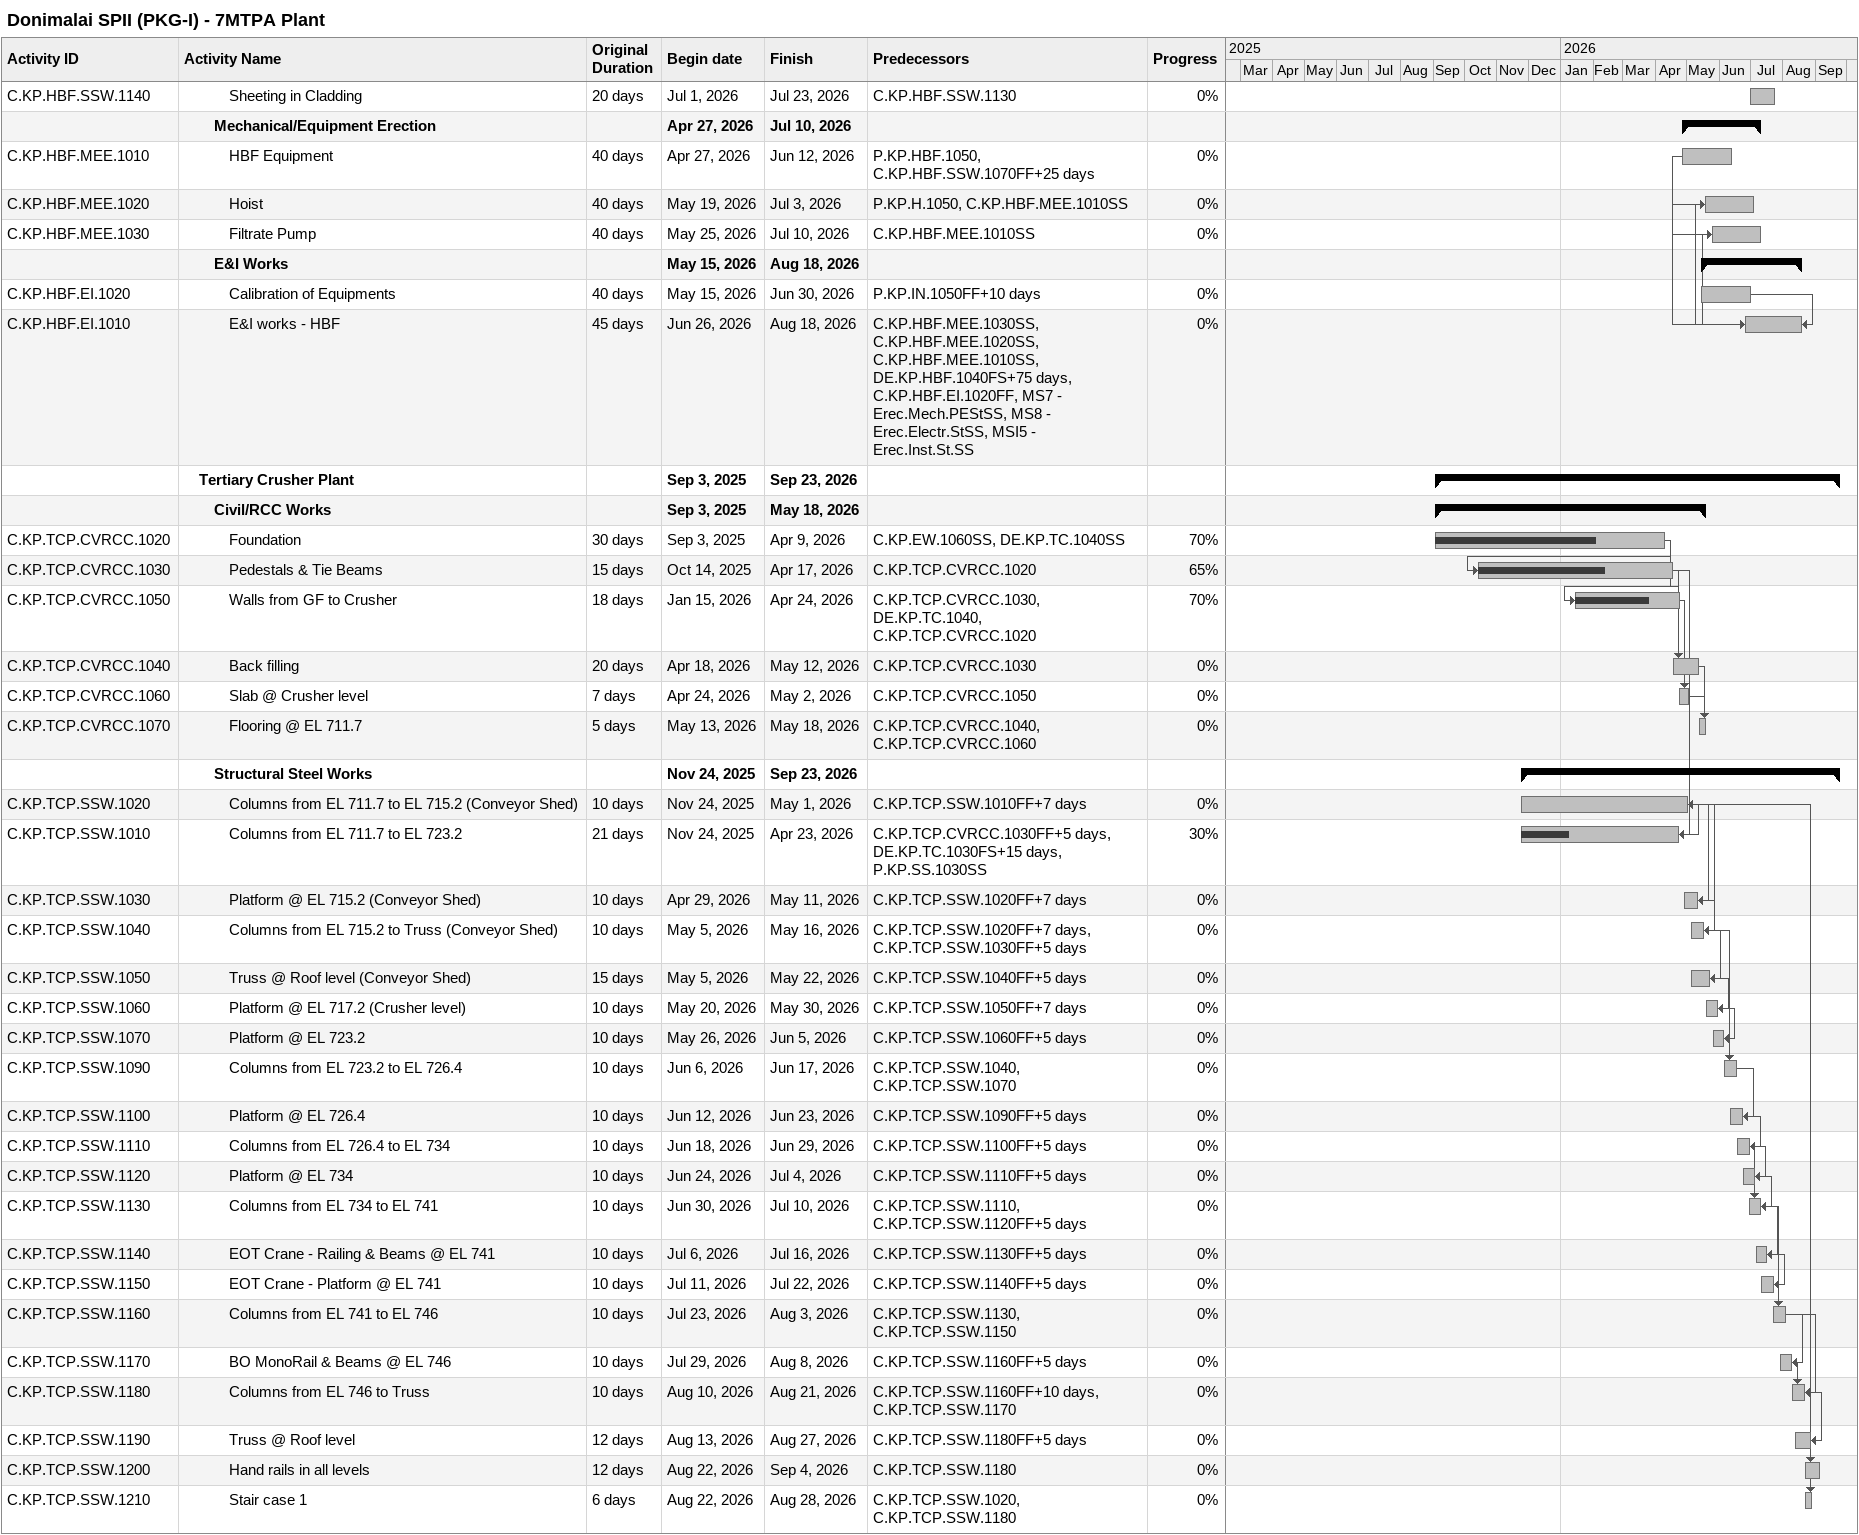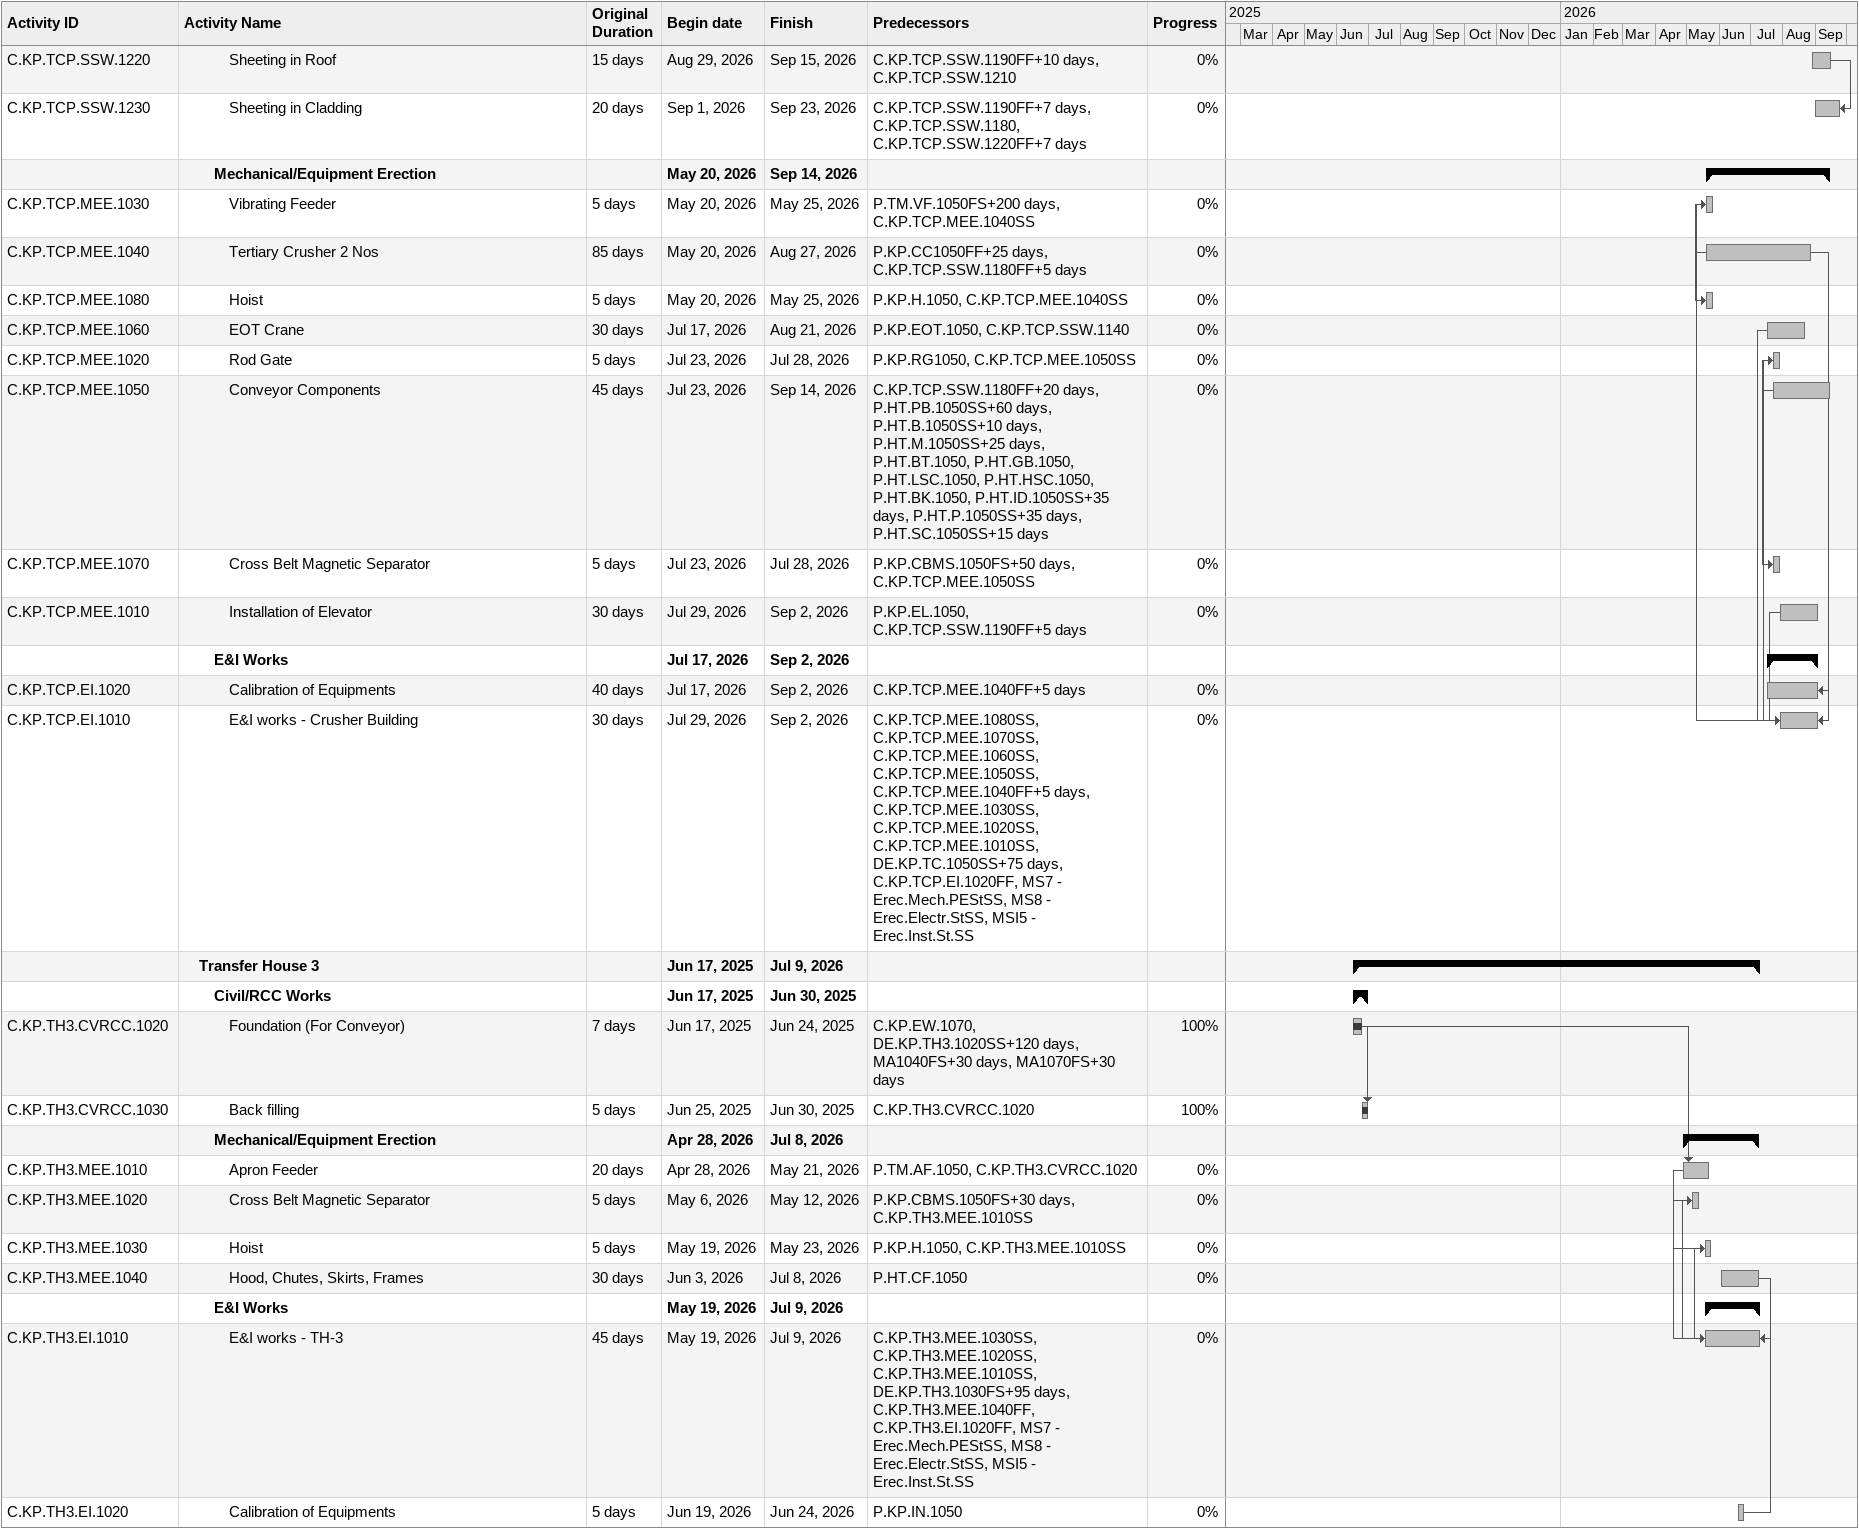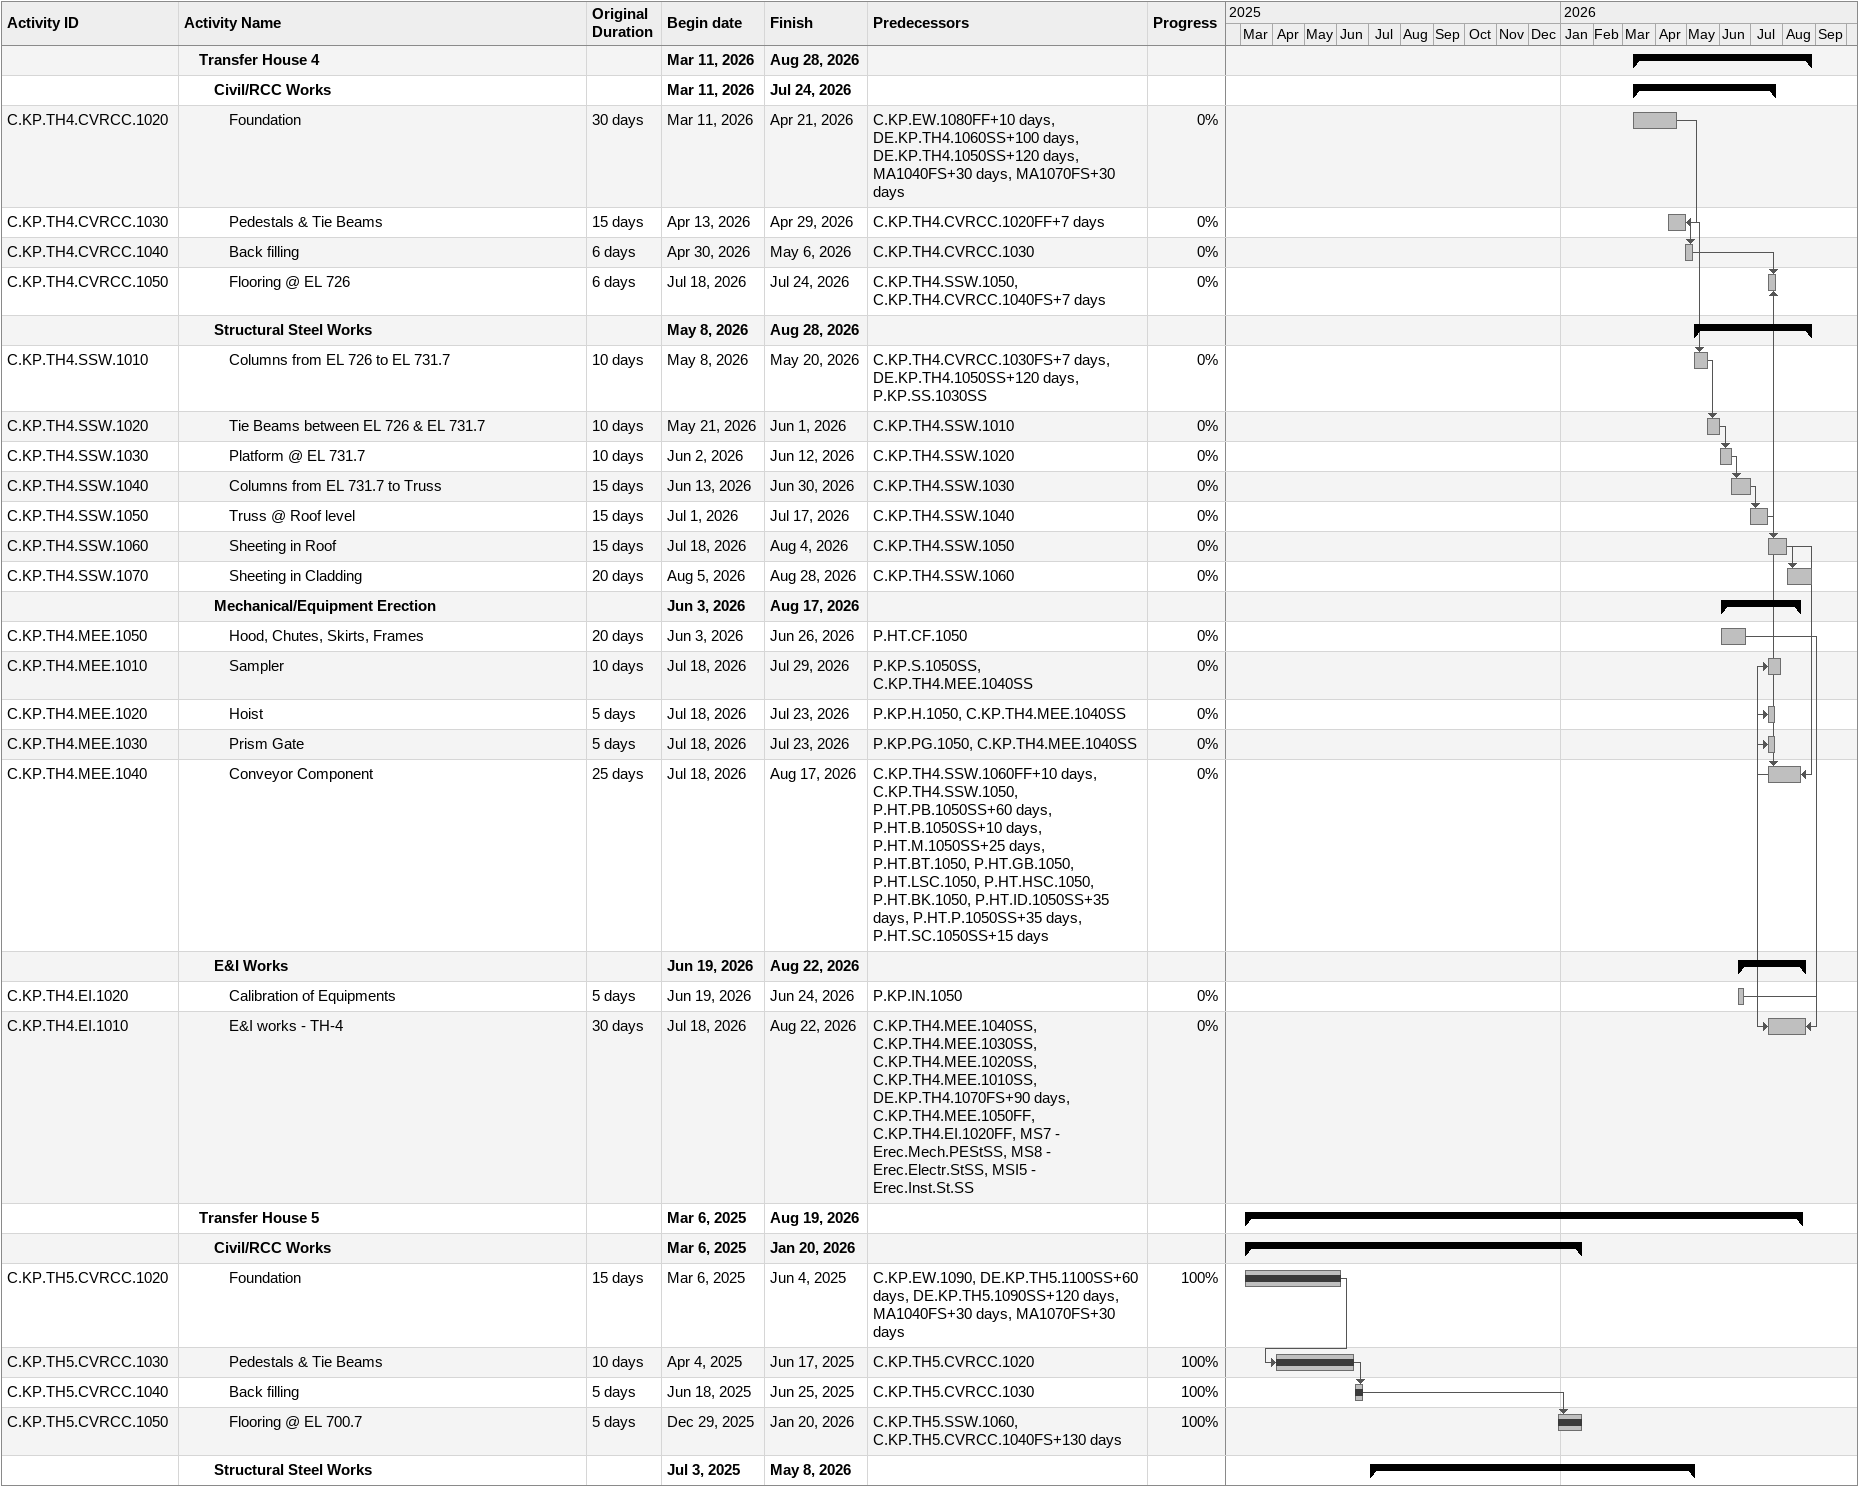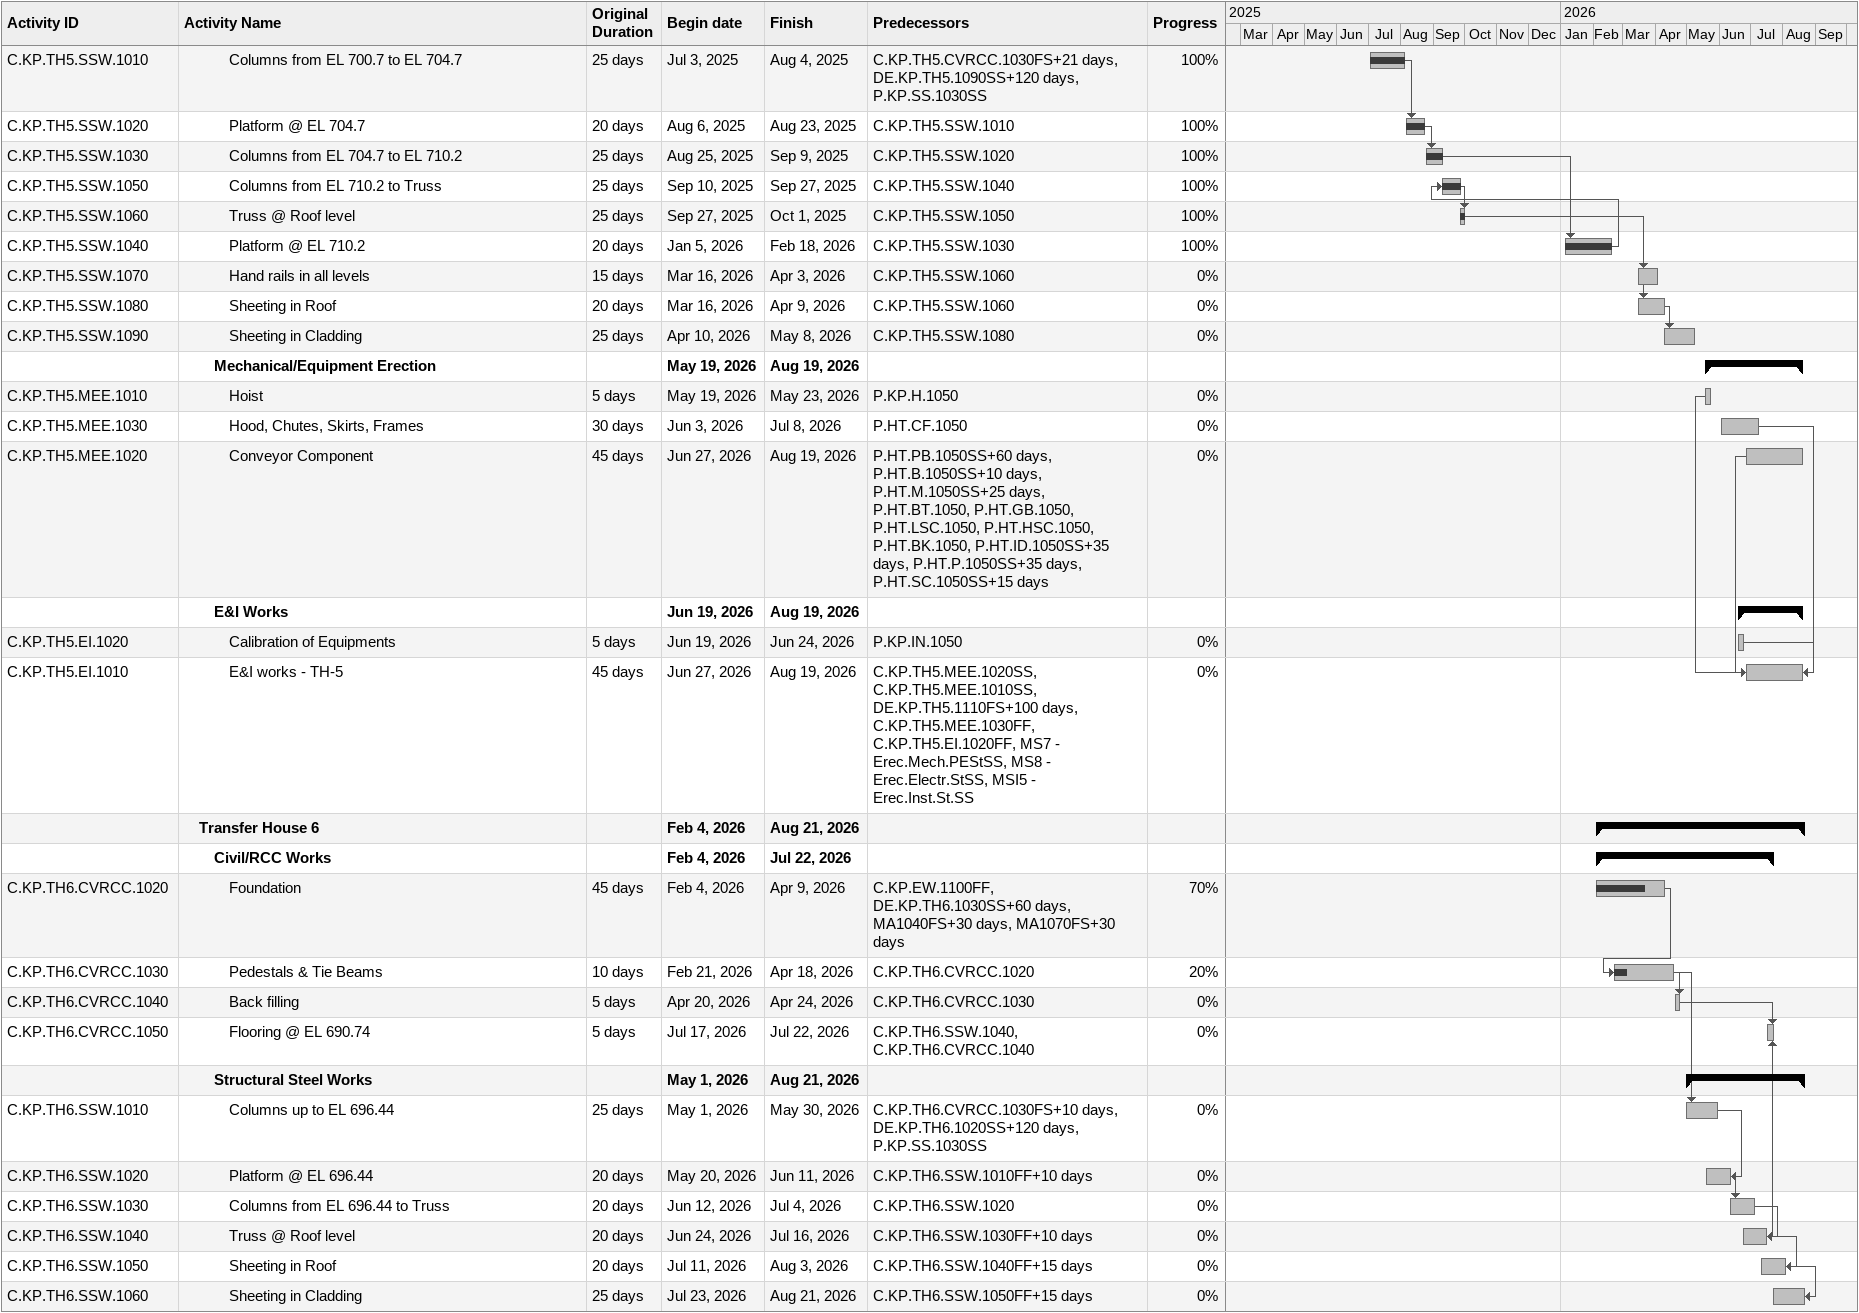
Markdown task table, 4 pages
Donimalai SPII (PKG-I) - 7MTPA Plant

| ID | Level | Task | Original duration | Start | Finish | Predecessors | % complete |
|---|---|---|---|---|---|---|---|
| C.KP.HBF.SSW.1140 | 4 | Sheeting in Cladding | 20d | 2026-07-01 | 2026-07-23 | C.KP.HBF.SSW.1130 | 0 |
|  | 3 | **Mechanical/Equipment Erection** |  | 2026-04-27 | 2026-07-10 |  |  |
| C.KP.HBF.MEE.1010 | 4 | HBF Equipment | 40d | 2026-04-27 | 2026-06-12 | P.KP.HBF.1050, C.KP.HBF.SSW.1070FF+25d | 0 |
| C.KP.HBF.MEE.1020 | 4 | Hoist | 40d | 2026-05-19 | 2026-07-03 | P.KP.H.1050, C.KP.HBF.MEE.1010SS | 0 |
| C.KP.HBF.MEE.1030 | 4 | Filtrate Pump | 40d | 2026-05-25 | 2026-07-10 | C.KP.HBF.MEE.1010SS | 0 |
|  | 3 | **E&I Works** |  | 2026-05-15 | 2026-08-18 |  |  |
| C.KP.HBF.EI.1020 | 4 | Calibration of Equipments | 40d | 2026-05-15 | 2026-06-30 | P.KP.IN.1050FF+10d | 0 |
| C.KP.HBF.EI.1010 | 4 | E&I works - HBF | 45d | 2026-06-26 | 2026-08-18 | C.KP.HBF.MEE.1030SS, C.KP.HBF.MEE.1020SS, C.KP.HBF.MEE.1010SS, DE.KP.HBF.1040FS+75d, C.KP.HBF.EI.1020FF, MS7 - Erec.Mech.PEStSS, MS8 - Erec.Electr.StSS, MSI5 - Erec.Inst.St.SS | 0 |
|  | 2 | **Tertiary Crusher Plant** |  | 2025-09-03 | 2026-09-23 |  |  |
|  | 3 | **Civil/RCC Works** |  | 2025-09-03 | 2026-05-18 |  |  |
| C.KP.TCP.CVRCC.1020 | 4 | Foundation | 30d | 2025-09-03 | 2026-04-09 | C.KP.EW.1060SS, DE.KP.TC.1040SS | 70 |
| C.KP.TCP.CVRCC.1030 | 4 | Pedestals & Tie Beams | 15d | 2025-10-14 | 2026-04-17 | C.KP.TCP.CVRCC.1020 | 65 |
| C.KP.TCP.CVRCC.1050 | 4 | Walls from GF to Crusher | 18d | 2026-01-15 | 2026-04-24 | C.KP.TCP.CVRCC.1030, DE.KP.TC.1040, C.KP.TCP.CVRCC.1020 | 70 |
| C.KP.TCP.CVRCC.1040 | 4 | Back filling | 20d | 2026-04-18 | 2026-05-12 | C.KP.TCP.CVRCC.1030 | 0 |
| C.KP.TCP.CVRCC.1060 | 4 | Slab @ Crusher level | 7d | 2026-04-24 | 2026-05-02 | C.KP.TCP.CVRCC.1050 | 0 |
| C.KP.TCP.CVRCC.1070 | 4 | Flooring @ EL 711.7 | 5d | 2026-05-13 | 2026-05-18 | C.KP.TCP.CVRCC.1040, C.KP.TCP.CVRCC.1060 | 0 |
|  | 3 | **Structural Steel Works** |  | 2025-11-24 | 2026-09-23 |  |  |
| C.KP.TCP.SSW.1020 | 4 | Columns from EL 711.7 to EL 715.2 (Conveyor Shed) | 10d | 2025-11-24 | 2026-05-01 | C.KP.TCP.SSW.1010FF+7d | 0 |
| C.KP.TCP.SSW.1010 | 4 | Columns from EL 711.7 to EL 723.2 | 21d | 2025-11-24 | 2026-04-23 | C.KP.TCP.CVRCC.1030FF+5d, DE.KP.TC.1030FS+15d, P.KP.SS.1030SS | 30 |
| C.KP.TCP.SSW.1030 | 4 | Platform @ EL 715.2 (Conveyor Shed) | 10d | 2026-04-29 | 2026-05-11 | C.KP.TCP.SSW.1020FF+7d | 0 |
| C.KP.TCP.SSW.1040 | 4 | Columns from EL 715.2 to Truss (Conveyor Shed) | 10d | 2026-05-05 | 2026-05-16 | C.KP.TCP.SSW.1020FF+7d, C.KP.TCP.SSW.1030FF+5d | 0 |
| C.KP.TCP.SSW.1050 | 4 | Truss @ Roof level (Conveyor Shed) | 15d | 2026-05-05 | 2026-05-22 | C.KP.TCP.SSW.1040FF+5d | 0 |
| C.KP.TCP.SSW.1060 | 4 | Platform @ EL 717.2 (Crusher level) | 10d | 2026-05-20 | 2026-05-30 | C.KP.TCP.SSW.1050FF+7d | 0 |
| C.KP.TCP.SSW.1070 | 4 | Platform @ EL 723.2 | 10d | 2026-05-26 | 2026-06-05 | C.KP.TCP.SSW.1060FF+5d | 0 |
| C.KP.TCP.SSW.1090 | 4 | Columns from EL 723.2 to EL 726.4 | 10d | 2026-06-06 | 2026-06-17 | C.KP.TCP.SSW.1040, C.KP.TCP.SSW.1070 | 0 |
| C.KP.TCP.SSW.1100 | 4 | Platform @ EL 726.4 | 10d | 2026-06-12 | 2026-06-23 | C.KP.TCP.SSW.1090FF+5d | 0 |
| C.KP.TCP.SSW.1110 | 4 | Columns from EL 726.4 to EL 734 | 10d | 2026-06-18 | 2026-06-29 | C.KP.TCP.SSW.1100FF+5d | 0 |
| C.KP.TCP.SSW.1120 | 4 | Platform @ EL 734 | 10d | 2026-06-24 | 2026-07-04 | C.KP.TCP.SSW.1110FF+5d | 0 |
| C.KP.TCP.SSW.1130 | 4 | Columns from EL 734 to EL 741 | 10d | 2026-06-30 | 2026-07-10 | C.KP.TCP.SSW.1110, C.KP.TCP.SSW.1120FF+5d | 0 |
| C.KP.TCP.SSW.1140 | 4 | EOT Crane - Railing & Beams @ EL 741 | 10d | 2026-07-06 | 2026-07-16 | C.KP.TCP.SSW.1130FF+5d | 0 |
| C.KP.TCP.SSW.1150 | 4 | EOT Crane - Platform @ EL 741 | 10d | 2026-07-11 | 2026-07-22 | C.KP.TCP.SSW.1140FF+5d | 0 |
| C.KP.TCP.SSW.1160 | 4 | Columns from EL 741 to EL 746 | 10d | 2026-07-23 | 2026-08-03 | C.KP.TCP.SSW.1130, C.KP.TCP.SSW.1150 | 0 |
| C.KP.TCP.SSW.1170 | 4 | BO MonoRail & Beams @ EL 746 | 10d | 2026-07-29 | 2026-08-08 | C.KP.TCP.SSW.1160FF+5d | 0 |
| C.KP.TCP.SSW.1180 | 4 | Columns from EL 746 to Truss | 10d | 2026-08-10 | 2026-08-21 | C.KP.TCP.SSW.1160FF+10d, C.KP.TCP.SSW.1170 | 0 |
| C.KP.TCP.SSW.1190 | 4 | Truss @ Roof level | 12d | 2026-08-13 | 2026-08-27 | C.KP.TCP.SSW.1180FF+5d | 0 |
| C.KP.TCP.SSW.1200 | 4 | Hand rails in all levels | 12d | 2026-08-22 | 2026-09-04 | C.KP.TCP.SSW.1180 | 0 |
| C.KP.TCP.SSW.1210 | 4 | Stair case 1 | 6d | 2026-08-22 | 2026-08-28 | C.KP.TCP.SSW.1020, C.KP.TCP.SSW.1180 | 0 |
| C.KP.TCP.SSW.1220 | 4 | Sheeting in Roof | 15d | 2026-08-29 | 2026-09-15 | C.KP.TCP.SSW.1190FF+10d, C.KP.TCP.SSW.1210 | 0 |
| C.KP.TCP.SSW.1230 | 4 | Sheeting in Cladding | 20d | 2026-09-01 | 2026-09-23 | C.KP.TCP.SSW.1190FF+7d, C.KP.TCP.SSW.1180, C.KP.TCP.SSW.1220FF+7d | 0 |
|  | 3 | **Mechanical/Equipment Erection** |  | 2026-05-20 | 2026-09-14 |  |  |
| C.KP.TCP.MEE.1030 | 4 | Vibrating Feeder | 5d | 2026-05-20 | 2026-05-25 | P.TM.VF.1050FS+200d, C.KP.TCP.MEE.1040SS | 0 |
| C.KP.TCP.MEE.1040 | 4 | Tertiary Crusher 2 Nos | 85d | 2026-05-20 | 2026-08-27 | P.KP.CC1050FF+25d, C.KP.TCP.SSW.1180FF+5d | 0 |
| C.KP.TCP.MEE.1080 | 4 | Hoist | 5d | 2026-05-20 | 2026-05-25 | P.KP.H.1050, C.KP.TCP.MEE.1040SS | 0 |
| C.KP.TCP.MEE.1060 | 4 | EOT Crane | 30d | 2026-07-17 | 2026-08-21 | P.KP.EOT.1050, C.KP.TCP.SSW.1140 | 0 |
| C.KP.TCP.MEE.1020 | 4 | Rod Gate | 5d | 2026-07-23 | 2026-07-28 | P.KP.RG1050, C.KP.TCP.MEE.1050SS | 0 |
| C.KP.TCP.MEE.1050 | 4 | Conveyor Components | 45d | 2026-07-23 | 2026-09-14 | C.KP.TCP.SSW.1180FF+20d, P.HT.PB.1050SS+60d, P.HT.B.1050SS+10d, P.HT.M.1050SS+25d, P.HT.BT.1050, P.HT.GB.1050, P.HT.LSC.1050, P.HT.HSC.1050, P.HT.BK.1050, P.HT.ID.1050SS+35d, P.HT.P.1050SS+35d, P.HT.SC.1050SS+15d | 0 |
| C.KP.TCP.MEE.1070 | 4 | Cross Belt Magnetic Separator | 5d | 2026-07-23 | 2026-07-28 | P.KP.CBMS.1050FS+50d, C.KP.TCP.MEE.1050SS | 0 |
| C.KP.TCP.MEE.1010 | 4 | Installation of Elevator | 30d | 2026-07-29 | 2026-09-02 | P.KP.EL.1050, C.KP.TCP.SSW.1190FF+5d | 0 |
|  | 3 | **E&I Works** |  | 2026-07-17 | 2026-09-02 |  |  |
| C.KP.TCP.EI.1020 | 4 | Calibration of Equipments | 40d | 2026-07-17 | 2026-09-02 | C.KP.TCP.MEE.1040FF+5d | 0 |
| C.KP.TCP.EI.1010 | 4 | E&I works - Crusher Building | 30d | 2026-07-29 | 2026-09-02 | C.KP.TCP.MEE.1080SS, C.KP.TCP.MEE.1070SS, C.KP.TCP.MEE.1060SS, C.KP.TCP.MEE.1050SS, C.KP.TCP.MEE.1040FF+5d, C.KP.TCP.MEE.1030SS, C.KP.TCP.MEE.1020SS, C.KP.TCP.MEE.1010SS, DE.KP.TC.1050SS+75d, C.KP.TCP.EI.1020FF, MS7 - Erec.Mech.PEStSS, MS8 - Erec.Electr.StSS, MSI5 - Erec.Inst.St.SS | 0 |
|  | 2 | **Transfer House 3** |  | 2025-06-17 | 2026-07-09 |  |  |
|  | 3 | **Civil/RCC Works** |  | 2025-06-17 | 2025-06-30 |  |  |
| C.KP.TH3.CVRCC.1020 | 4 | Foundation (For Conveyor) | 7d | 2025-06-17 | 2025-06-24 | C.KP.EW.1070, DE.KP.TH3.1020SS+120d, MA1040FS+30d, MA1070FS+30d | 100 |
| C.KP.TH3.CVRCC.1030 | 4 | Back filling | 5d | 2025-06-25 | 2025-06-30 | C.KP.TH3.CVRCC.1020 | 100 |
|  | 3 | **Mechanical/Equipment Erection** |  | 2026-04-28 | 2026-07-08 |  |  |
| C.KP.TH3.MEE.1010 | 4 | Apron Feeder | 20d | 2026-04-28 | 2026-05-21 | P.TM.AF.1050, C.KP.TH3.CVRCC.1020 | 0 |
| C.KP.TH3.MEE.1020 | 4 | Cross Belt Magnetic Separator | 5d | 2026-05-06 | 2026-05-12 | P.KP.CBMS.1050FS+30d, C.KP.TH3.MEE.1010SS | 0 |
| C.KP.TH3.MEE.1030 | 4 | Hoist | 5d | 2026-05-19 | 2026-05-23 | P.KP.H.1050, C.KP.TH3.MEE.1010SS | 0 |
| C.KP.TH3.MEE.1040 | 4 | Hood, Chutes, Skirts, Frames | 30d | 2026-06-03 | 2026-07-08 | P.HT.CF.1050 | 0 |
|  | 3 | **E&I Works** |  | 2026-05-19 | 2026-07-09 |  |  |
| C.KP.TH3.EI.1010 | 4 | E&I works - TH-3 | 45d | 2026-05-19 | 2026-07-09 | C.KP.TH3.MEE.1030SS, C.KP.TH3.MEE.1020SS, C.KP.TH3.MEE.1010SS, DE.KP.TH3.1030FS+95d, C.KP.TH3.MEE.1040FF, C.KP.TH3.EI.1020FF, MS7 - Erec.Mech.PEStSS, MS8 - Erec.Electr.StSS, MSI5 - Erec.Inst.St.SS | 0 |
| C.KP.TH3.EI.1020 | 4 | Calibration of Equipments | 5d | 2026-06-19 | 2026-06-24 | P.KP.IN.1050 | 0 |
|  | 2 | **Transfer House 4** |  | 2026-03-11 | 2026-08-28 |  |  |
|  | 3 | **Civil/RCC Works** |  | 2026-03-11 | 2026-07-24 |  |  |
| C.KP.TH4.CVRCC.1020 | 4 | Foundation | 30d | 2026-03-11 | 2026-04-21 | C.KP.EW.1080FF+10d, DE.KP.TH4.1060SS+100d, DE.KP.TH4.1050SS+120d, MA1040FS+30d, MA1070FS+30d | 0 |
| C.KP.TH4.CVRCC.1030 | 4 | Pedestals & Tie Beams | 15d | 2026-04-13 | 2026-04-29 | C.KP.TH4.CVRCC.1020FF+7d | 0 |
| C.KP.TH4.CVRCC.1040 | 4 | Back filling | 6d | 2026-04-30 | 2026-05-06 | C.KP.TH4.CVRCC.1030 | 0 |
| C.KP.TH4.CVRCC.1050 | 4 | Flooring @ EL 726 | 6d | 2026-07-18 | 2026-07-24 | C.KP.TH4.SSW.1050, C.KP.TH4.CVRCC.1040FS+7d | 0 |
|  | 3 | **Structural Steel Works** |  | 2026-05-08 | 2026-08-28 |  |  |
| C.KP.TH4.SSW.1010 | 4 | Columns from EL 726 to EL 731.7 | 10d | 2026-05-08 | 2026-05-20 | C.KP.TH4.CVRCC.1030FS+7d, DE.KP.TH4.1050SS+120d, P.KP.SS.1030SS | 0 |
| C.KP.TH4.SSW.1020 | 4 | Tie Beams between EL 726 & EL 731.7 | 10d | 2026-05-21 | 2026-06-01 | C.KP.TH4.SSW.1010 | 0 |
| C.KP.TH4.SSW.1030 | 4 | Platform @ EL 731.7 | 10d | 2026-06-02 | 2026-06-12 | C.KP.TH4.SSW.1020 | 0 |
| C.KP.TH4.SSW.1040 | 4 | Columns from EL 731.7 to Truss | 15d | 2026-06-13 | 2026-06-30 | C.KP.TH4.SSW.1030 | 0 |
| C.KP.TH4.SSW.1050 | 4 | Truss @ Roof level | 15d | 2026-07-01 | 2026-07-17 | C.KP.TH4.SSW.1040 | 0 |
| C.KP.TH4.SSW.1060 | 4 | Sheeting in Roof | 15d | 2026-07-18 | 2026-08-04 | C.KP.TH4.SSW.1050 | 0 |
| C.KP.TH4.SSW.1070 | 4 | Sheeting in Cladding | 20d | 2026-08-05 | 2026-08-28 | C.KP.TH4.SSW.1060 | 0 |
|  | 3 | **Mechanical/Equipment Erection** |  | 2026-06-03 | 2026-08-17 |  |  |
| C.KP.TH4.MEE.1050 | 4 | Hood, Chutes, Skirts, Frames | 20d | 2026-06-03 | 2026-06-26 | P.HT.CF.1050 | 0 |
| C.KP.TH4.MEE.1010 | 4 | Sampler | 10d | 2026-07-18 | 2026-07-29 | P.KP.S.1050SS, C.KP.TH4.MEE.1040SS | 0 |
| C.KP.TH4.MEE.1020 | 4 | Hoist | 5d | 2026-07-18 | 2026-07-23 | P.KP.H.1050, C.KP.TH4.MEE.1040SS | 0 |
| C.KP.TH4.MEE.1030 | 4 | Prism Gate | 5d | 2026-07-18 | 2026-07-23 | P.KP.PG.1050, C.KP.TH4.MEE.1040SS | 0 |
| C.KP.TH4.MEE.1040 | 4 | Conveyor Component | 25d | 2026-07-18 | 2026-08-17 | C.KP.TH4.SSW.1060FF+10d, C.KP.TH4.SSW.1050, P.HT.PB.1050SS+60d, P.HT.B.1050SS+10d, P.HT.M.1050SS+25d, P.HT.BT.1050, P.HT.GB.1050, P.HT.LSC.1050, P.HT.HSC.1050, P.HT.BK.1050, P.HT.ID.1050SS+35d, P.HT.P.1050SS+35d, P.HT.SC.1050SS+15d | 0 |
|  | 3 | **E&I Works** |  | 2026-06-19 | 2026-08-22 |  |  |
| C.KP.TH4.EI.1020 | 4 | Calibration of Equipments | 5d | 2026-06-19 | 2026-06-24 | P.KP.IN.1050 | 0 |
| C.KP.TH4.EI.1010 | 4 | E&I works - TH-4 | 30d | 2026-07-18 | 2026-08-22 | C.KP.TH4.MEE.1040SS, C.KP.TH4.MEE.1030SS, C.KP.TH4.MEE.1020SS, C.KP.TH4.MEE.1010SS, DE.KP.TH4.1070FS+90d, C.KP.TH4.MEE.1050FF, C.KP.TH4.EI.1020FF, MS7 - Erec.Mech.PEStSS, MS8 - Erec.Electr.StSS, MSI5 - Erec.Inst.St.SS | 0 |
|  | 2 | **Transfer House 5** |  | 2025-03-06 | 2026-08-19 |  |  |
|  | 3 | **Civil/RCC Works** |  | 2025-03-06 | 2026-01-20 |  |  |
| C.KP.TH5.CVRCC.1020 | 4 | Foundation | 15d | 2025-03-06 | 2025-06-04 | C.KP.EW.1090, DE.KP.TH5.1100SS+60d, DE.KP.TH5.1090SS+120d, MA1040FS+30d, MA1070FS+30d | 100 |
| C.KP.TH5.CVRCC.1030 | 4 | Pedestals & Tie Beams | 10d | 2025-04-04 | 2025-06-17 | C.KP.TH5.CVRCC.1020 | 100 |
| C.KP.TH5.CVRCC.1040 | 4 | Back filling | 5d | 2025-06-18 | 2025-06-25 | C.KP.TH5.CVRCC.1030 | 100 |
| C.KP.TH5.CVRCC.1050 | 4 | Flooring @ EL 700.7 | 5d | 2025-12-29 | 2026-01-20 | C.KP.TH5.SSW.1060, C.KP.TH5.CVRCC.1040FS+130d | 100 |
|  | 3 | **Structural Steel Works** |  | 2025-07-03 | 2026-05-08 |  |  |
| C.KP.TH5.SSW.1010 | 4 | Columns from EL 700.7 to EL 704.7 | 25d | 2025-07-03 | 2025-08-04 | C.KP.TH5.CVRCC.1030FS+21d, DE.KP.TH5.1090SS+120d, P.KP.SS.1030SS | 100 |
| C.KP.TH5.SSW.1020 | 4 | Platform @ EL 704.7 | 20d | 2025-08-06 | 2025-08-23 | C.KP.TH5.SSW.1010 | 100 |
| C.KP.TH5.SSW.1030 | 4 | Columns from EL 704.7 to EL 710.2 | 25d | 2025-08-25 | 2025-09-09 | C.KP.TH5.SSW.1020 | 100 |
| C.KP.TH5.SSW.1050 | 4 | Columns from EL 710.2 to Truss | 25d | 2025-09-10 | 2025-09-27 | C.KP.TH5.SSW.1040 | 100 |
| C.KP.TH5.SSW.1060 | 4 | Truss @ Roof level | 25d | 2025-09-27 | 2025-10-01 | C.KP.TH5.SSW.1050 | 100 |
| C.KP.TH5.SSW.1040 | 4 | Platform @ EL 710.2 | 20d | 2026-01-05 | 2026-02-18 | C.KP.TH5.SSW.1030 | 100 |
| C.KP.TH5.SSW.1070 | 4 | Hand rails in all levels | 15d | 2026-03-16 | 2026-04-03 | C.KP.TH5.SSW.1060 | 0 |
| C.KP.TH5.SSW.1080 | 4 | Sheeting in Roof | 20d | 2026-03-16 | 2026-04-09 | C.KP.TH5.SSW.1060 | 0 |
| C.KP.TH5.SSW.1090 | 4 | Sheeting in Cladding | 25d | 2026-04-10 | 2026-05-08 | C.KP.TH5.SSW.1080 | 0 |
|  | 3 | **Mechanical/Equipment Erection** |  | 2026-05-19 | 2026-08-19 |  |  |
| C.KP.TH5.MEE.1010 | 4 | Hoist | 5d | 2026-05-19 | 2026-05-23 | P.KP.H.1050 | 0 |
| C.KP.TH5.MEE.1030 | 4 | Hood, Chutes, Skirts, Frames | 30d | 2026-06-03 | 2026-07-08 | P.HT.CF.1050 | 0 |
| C.KP.TH5.MEE.1020 | 4 | Conveyor Component | 45d | 2026-06-27 | 2026-08-19 | P.HT.PB.1050SS+60d, P.HT.B.1050SS+10d, P.HT.M.1050SS+25d, P.HT.BT.1050, P.HT.GB.1050, P.HT.LSC.1050, P.HT.HSC.1050, P.HT.BK.1050, P.HT.ID.1050SS+35d, P.HT.P.1050SS+35d, P.HT.SC.1050SS+15d | 0 |
|  | 3 | **E&I Works** |  | 2026-06-19 | 2026-08-19 |  |  |
| C.KP.TH5.EI.1020 | 4 | Calibration of Equipments | 5d | 2026-06-19 | 2026-06-24 | P.KP.IN.1050 | 0 |
| C.KP.TH5.EI.1010 | 4 | E&I works - TH-5 | 45d | 2026-06-27 | 2026-08-19 | C.KP.TH5.MEE.1020SS, C.KP.TH5.MEE.1010SS, DE.KP.TH5.1110FS+100d, C.KP.TH5.MEE.1030FF, C.KP.TH5.EI.1020FF, MS7 - Erec.Mech.PEStSS, MS8 - Erec.Electr.StSS, MSI5 - Erec.Inst.St.SS | 0 |
|  | 2 | **Transfer House 6** |  | 2026-02-04 | 2026-08-21 |  |  |
|  | 3 | **Civil/RCC Works** |  | 2026-02-04 | 2026-07-22 |  |  |
| C.KP.TH6.CVRCC.1020 | 4 | Foundation | 45d | 2026-02-04 | 2026-04-09 | C.KP.EW.1100FF, DE.KP.TH6.1030SS+60d, MA1040FS+30d, MA1070FS+30d | 70 |
| C.KP.TH6.CVRCC.1030 | 4 | Pedestals & Tie Beams | 10d | 2026-02-21 | 2026-04-18 | C.KP.TH6.CVRCC.1020 | 20 |
| C.KP.TH6.CVRCC.1040 | 4 | Back filling | 5d | 2026-04-20 | 2026-04-24 | C.KP.TH6.CVRCC.1030 | 0 |
| C.KP.TH6.CVRCC.1050 | 4 | Flooring @ EL 690.74 | 5d | 2026-07-17 | 2026-07-22 | C.KP.TH6.SSW.1040, C.KP.TH6.CVRCC.1040 | 0 |
|  | 3 | **Structural Steel Works** |  | 2026-05-01 | 2026-08-21 |  |  |
| C.KP.TH6.SSW.1010 | 4 | Columns up to EL 696.44 | 25d | 2026-05-01 | 2026-05-30 | C.KP.TH6.CVRCC.1030FS+10d, DE.KP.TH6.1020SS+120d, P.KP.SS.1030SS | 0 |
| C.KP.TH6.SSW.1020 | 4 | Platform @ EL 696.44 | 20d | 2026-05-20 | 2026-06-11 | C.KP.TH6.SSW.1010FF+10d | 0 |
| C.KP.TH6.SSW.1030 | 4 | Columns from EL 696.44 to Truss | 20d | 2026-06-12 | 2026-07-04 | C.KP.TH6.SSW.1020 | 0 |
| C.KP.TH6.SSW.1040 | 4 | Truss @ Roof level | 20d | 2026-06-24 | 2026-07-16 | C.KP.TH6.SSW.1030FF+10d | 0 |
| C.KP.TH6.SSW.1050 | 4 | Sheeting in Roof | 20d | 2026-07-11 | 2026-08-03 | C.KP.TH6.SSW.1040FF+15d | 0 |
| C.KP.TH6.SSW.1060 | 4 | Sheeting in Cladding | 25d | 2026-07-23 | 2026-08-21 | C.KP.TH6.SSW.1050FF+15d | 0 |
